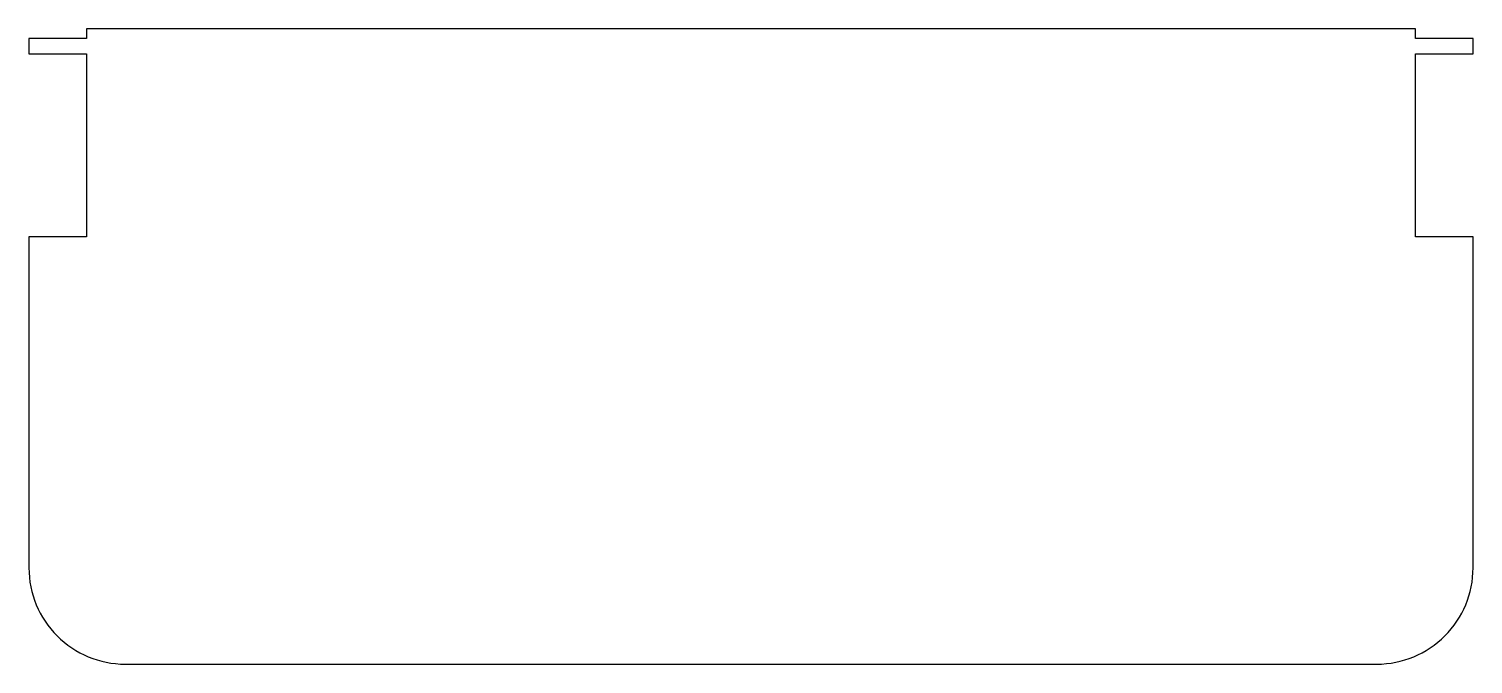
# Model space of a CAD drawing. Header units: millimetres. Extents: x -37.5 to 37.5, y -33 to 0.
import ezdxf

# ---------------------------------------------------------------- set-up
doc = ezdxf.new("R2010")
doc.units = ezdxf.units.MM
doc.layers.get('0').update_dxf_attribs({"linetype": 'CONTINUOUS'})

msp = doc.modelspace()

# ---------------------------------------------------------------- linework, layer by layer
msp.add_lwpolyline([(37.5, -10.795), (34.505, -10.795), (34.505, -1.295), (37.5, -1.295), (37.5, -0.508), (34.505, -0.508), (34.505, 0), (-34.505, 0), (-34.505, -0.508), (-37.5, -0.508), (-37.5, -1.295), (-34.505, -1.295), (-34.505, -10.795), (-37.5, -10.795), (-37.5, -28, 0.414214), (-32.5, -33), (32.5, -33, 0.414214), (37.5, -28)], format="xyb", close=True)

doc.saveas('drawing.dxf')
